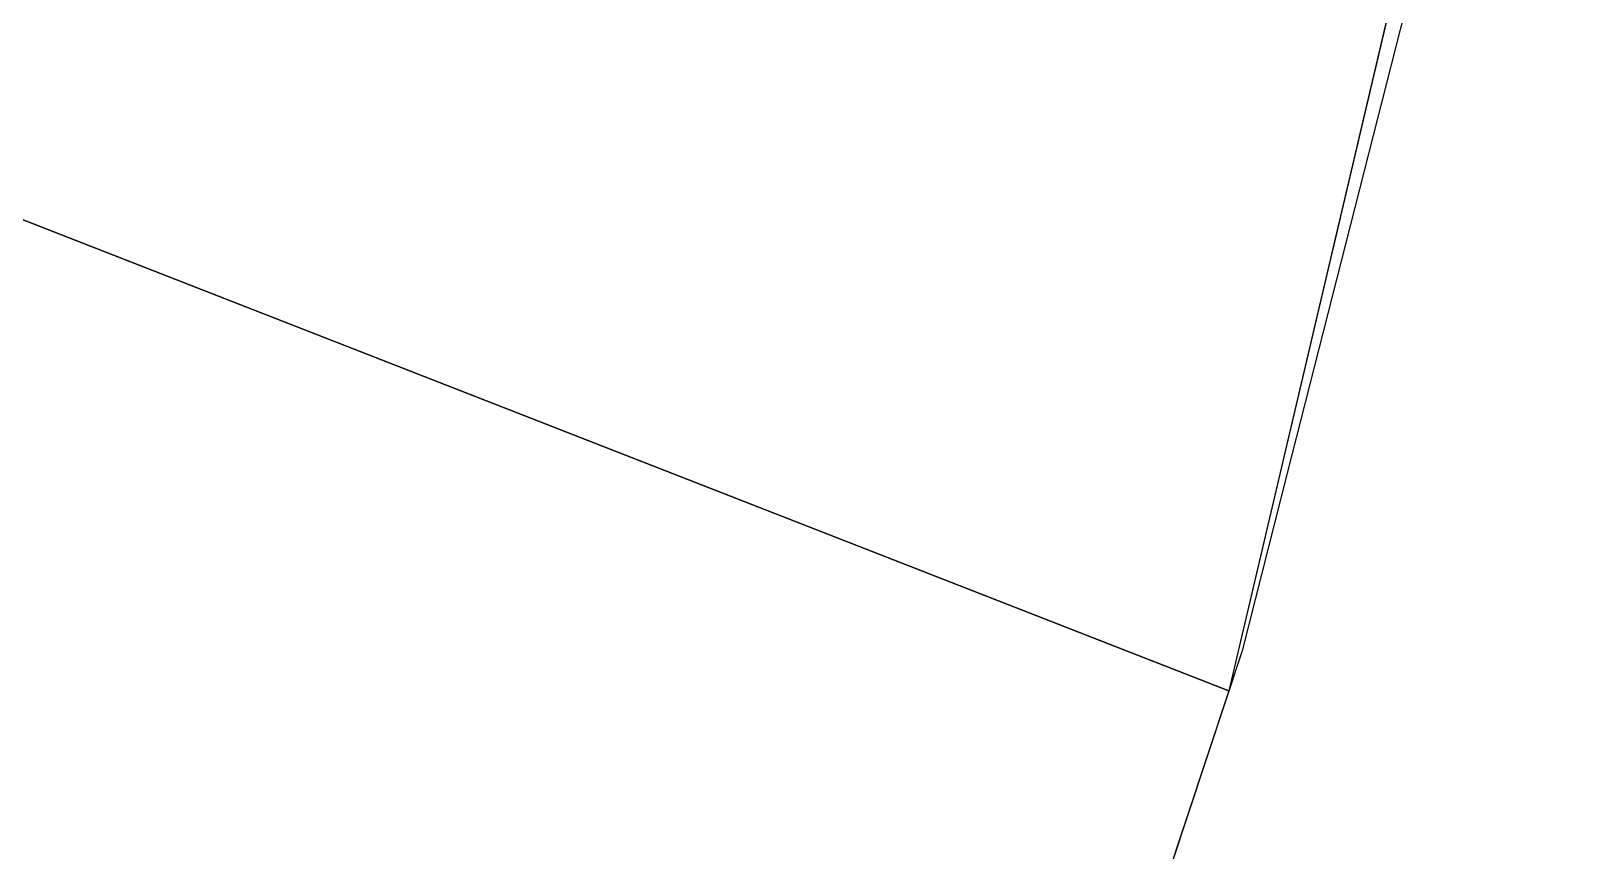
# Model space of a CAD drawing. Header units: metres. Extents: x -2743 to 126, y 13385 to 13916.
# Drawn here: x -1864.047 to -1863.037, y 13626.87 to 13627.4 of the extents above; entities that cross this region are included whole.
import ezdxf

# ---------------------------------------------------------------- set-up
doc = ezdxf.new("R2010")
doc.units = ezdxf.units.M
for name, color, linetype in [('link-улица Берзарина_Покрытия — Новые$0$ДВ_ПП_Тип5_Р ТР', 7, 'Continuous'), ('link-улица Берзарина_Покрытия — Новые$0$ДВ_ПП_Тип6_У_ТР_3м за счет Газона', 7, 'Continuous'), ('output[1-12]_3_ДЖКХ-24_03233tp$0$Граница улицы', 7, 'Continuous'), ('output[1-12]_3_ДЖКХ-24_03233tp$0$Топографические объекты', 7, 'Continuous')]:
    doc.layers.add(name, color=color, linetype=linetype)

msp = doc.modelspace()

# ---------------------------------------------------------------- linework, layer by layer
at = {"layer": 'link-улица Берзарина_Покрытия — Новые$0$ДВ_ПП_Тип5_Р ТР'}
msp.add_lwpolyline([(-1861.9286, 13627.4111), (-1862.494, 13627.6443), (-1863.059, 13627.8784), (-1863.2721, 13626.9731), (-1863.6049, 13625.9673), (-1863.8051, 13625.4813), (-1863.4689, 13625.3421), (-1863.1327, 13625.2032), (-1862.7962, 13625.0647), (-1862.4597, 13624.9265), (-1862.2227, 13624.7887), (-1862.0349, 13624.5957), (-1861.9055, 13624.3596)], dxfattribs=at)
at = {"layer": 'link-улица Берзарина_Покрытия — Новые$0$ДВ_ПП_Тип6_У_ТР_3м за счет Газона'}
for points in [[(-1869.9451, 13630.8186), (-1866.5094, 13629.3314), (-1863.059, 13627.8784), (-1863.2721, 13626.9731), (-1869.6948, 13629.4805), (-1870.8284, 13629.923), (-1871.9176, 13630.4253), (-1873.6577, 13631.2279), (-1876.306, 13632.4492), (-1877.1582, 13632.8422), (-1878.5002, 13633.4611), (-1881.328, 13634.7896), (-1883.0036, 13635.5997), (-1886.7665, 13637.4189), (-1886.829, 13637.4491), (-1886.3773, 13638.505), (-1883.988, 13637.3271), (-1881.5906, 13636.1661), (-1879.185, 13635.022), (-1876.7714, 13633.895), (-1873.3658, 13632.3398), (-1869.9451, 13630.8186)], [(-1873.6577, 13631.2279), (-1871.9176, 13630.4253), (-1870.8284, 13629.923), (-1869.6948, 13629.4805), (-1863.2721, 13626.9731), (-1863.6049, 13625.9673), (-1863.8051, 13625.4813), (-1867.2854, 13626.9445), (-1870.7509, 13628.4422), (-1874.2013, 13629.9743), (-1877.6364, 13631.5406), (-1880.0802, 13632.6802), (-1882.5159, 13633.8372), (-1884.9433, 13635.0114), (-1887.3623, 13636.2028), (-1886.829, 13637.4491), (-1883.0036, 13635.5997), (-1881.328, 13634.7896), (-1878.5002, 13633.4611), (-1877.1582, 13632.8422), (-1876.306, 13632.4492), (-1873.6577, 13631.2279)]]:
    msp.add_lwpolyline(points, close=True, dxfattribs=at)
at = {"layer": 'output[1-12]_3_ДЖКХ-24_03233tp$0$Граница улицы'}
msp.add_lwpolyline([(-1863.1349, 13627.5044), (-1863.2343, 13627.1139), (-1863.2469, 13627.0644), (-1863.2635, 13626.9989), (-1863.3327, 13626.7898)], dxfattribs=at)
at = {"layer": 'output[1-12]_3_ДЖКХ-24_03233tp$0$Топографические объекты'}
msp.add_lwpolyline([(-1863.2721, 13626.9731), (-1863.6019, 13627.1018)], dxfattribs=at)

doc.saveas('drawing.dxf')
